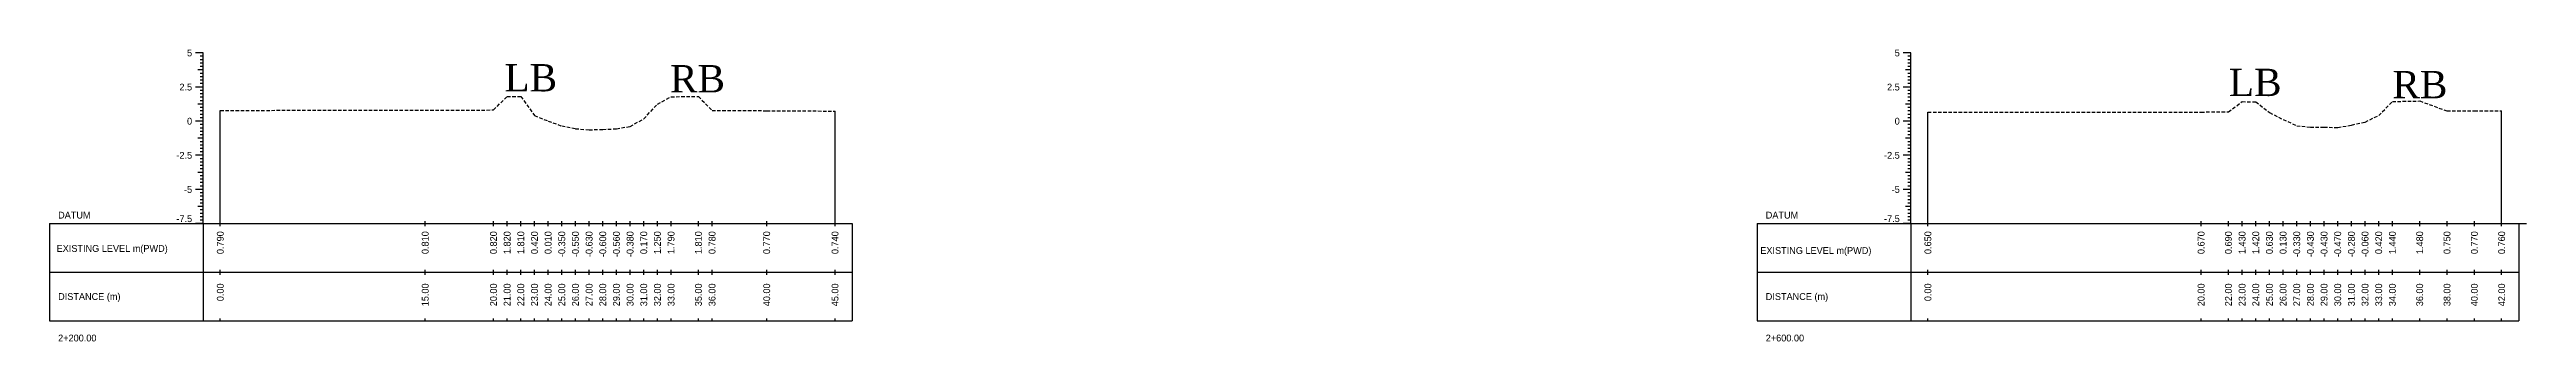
# Model space of a CAD drawing. Header units: inches. Extents: x 2917 to 4535, y -1482 to -1060.
# Drawn here: x 4022.8 to 4204.1, y -1357.3 to -1336 of the extents above; entities that cross this region are included whole.
import ezdxf
from ezdxf.enums import TextEntityAlignment as Align

# ---------------------------------------------------------------- set-up
doc = ezdxf.new("R2010")
doc.units = ezdxf.units.IN
doc.header["$MEASUREMENT"] = 0
doc.linetypes.add('HIDDEN', pattern=[0.375, 0.25, -0.125])
doc.layers.add('CS_Drawing', color=7, linetype='Continuous')
doc.layers.add('GL', color=3, linetype='HIDDEN')
doc.styles.add('romans', font='romans.shx')

msp = doc.modelspace()

# ---------------------------------------------------------------- linework, layer by layer
at = {"layer": 'CS_Drawing'}
for p, q in [((4034.03, -1336.2), (4033.47, -1336.2)), ((4034.03, -1336.2), (4033.64, -1336.2)), ((4034.03, -1336.2), (4033.81, -1336.2)), ((4034.03, -1348.7), (4034.03, -1336.2)), ((4159.03, -1336.2), (4158.47, -1336.2)), ((4159.03, -1336.2), (4158.64, -1336.2)), ((4159.03, -1336.2), (4158.81, -1336.2)), ((4159.03, -1348.7), (4159.03, -1336.2)), ((4034.03, -1337.45), (4033.64, -1337.45)), ((4034.03, -1336.45), (4033.81, -1336.45)), ((4034.03, -1336.7), (4033.81, -1336.7)), ((4034.03, -1336.95), (4033.81, -1336.95)), ((4034.03, -1337.2), (4033.81, -1337.2)), ((4034.03, -1337.45), (4033.81, -1337.45)), ((4034.03, -1337.7), (4033.81, -1337.7)), ((4034.03, -1337.95), (4033.81, -1337.95)), ((4159.03, -1337.45), (4158.64, -1337.45)), ((4159.03, -1336.45), (4158.81, -1336.45)), ((4159.03, -1336.7), (4158.81, -1336.7)), ((4159.03, -1336.95), (4158.81, -1336.95)), ((4159.03, -1337.2), (4158.81, -1337.2)), ((4159.03, -1337.45), (4158.81, -1337.45)), ((4159.03, -1337.7), (4158.81, -1337.7)), ((4159.03, -1337.95), (4158.81, -1337.95)), ((4034.03, -1338.7), (4033.47, -1338.7)), ((4034.03, -1338.7), (4033.64, -1338.7)), ((4034.03, -1338.2), (4033.81, -1338.2)), ((4034.03, -1338.45), (4033.81, -1338.45)), ((4034.03, -1338.7), (4033.81, -1338.7)), ((4034.03, -1338.95), (4033.81, -1338.95)), ((4034.03, -1339.2), (4033.81, -1339.2)), ((4034.03, -1339.45), (4033.81, -1339.45)), ((4034.03, -1339.7), (4033.81, -1339.7)), ((4159.03, -1338.7), (4158.47, -1338.7)), ((4159.03, -1338.7), (4158.64, -1338.7)), ((4159.03, -1338.2), (4158.81, -1338.2)), ((4159.03, -1338.45), (4158.81, -1338.45)), ((4159.03, -1338.7), (4158.81, -1338.7)), ((4159.03, -1338.95), (4158.81, -1338.95)), ((4159.03, -1339.2), (4158.81, -1339.2)), ((4159.03, -1339.45), (4158.81, -1339.45)), ((4159.03, -1339.7), (4158.81, -1339.7)), ((4034.03, -1341.2), (4033.47, -1341.2)), ((4034.03, -1339.95), (4033.64, -1339.95)), ((4034.03, -1341.2), (4033.64, -1341.2)), ((4034.03, -1339.95), (4033.81, -1339.95)), ((4034.03, -1340.2), (4033.81, -1340.2)), ((4034.03, -1340.45), (4033.81, -1340.45)), ((4034.03, -1340.7), (4033.81, -1340.7)), ((4034.03, -1340.95), (4033.81, -1340.95)), ((4034.03, -1341.2), (4033.81, -1341.2)), ((4034.03, -1341.45), (4033.81, -1341.45)), ((4034.03, -1341.7), (4033.81, -1341.7)), ((4035.28, -1348.7), (4035.28, -1340.41)), ((4080.28, -1348.7), (4080.28, -1340.46)), ((4159.03, -1341.2), (4158.47, -1341.2)), ((4159.03, -1339.95), (4158.64, -1339.95)), ((4159.03, -1341.2), (4158.64, -1341.2)), ((4159.03, -1339.95), (4158.81, -1339.95)), ((4159.03, -1340.2), (4158.81, -1340.2)), ((4159.03, -1340.45), (4158.81, -1340.45)), ((4159.03, -1340.7), (4158.81, -1340.7)), ((4159.03, -1340.95), (4158.81, -1340.95)), ((4159.03, -1341.2), (4158.81, -1341.2)), ((4159.03, -1341.45), (4158.81, -1341.45)), ((4159.03, -1341.7), (4158.81, -1341.7)), ((4160.28, -1348.7), (4160.28, -1340.55)), ((4202.28, -1348.7), (4202.28, -1340.44)), ((4034.03, -1342.45), (4033.64, -1342.45)), ((4034.03, -1341.95), (4033.81, -1341.95)), ((4034.03, -1342.2), (4033.81, -1342.2)), ((4034.03, -1342.45), (4033.81, -1342.45)), ((4034.03, -1342.7), (4033.81, -1342.7)), ((4034.03, -1342.95), (4033.81, -1342.95)), ((4034.03, -1343.2), (4033.81, -1343.2)), ((4034.03, -1343.45), (4033.81, -1343.45)), ((4159.03, -1342.45), (4158.64, -1342.45)), ((4159.03, -1341.95), (4158.81, -1341.95)), ((4159.03, -1342.2), (4158.81, -1342.2)), ((4159.03, -1342.45), (4158.81, -1342.45)), ((4159.03, -1342.7), (4158.81, -1342.7)), ((4159.03, -1342.95), (4158.81, -1342.95)), ((4159.03, -1343.2), (4158.81, -1343.2)), ((4159.03, -1343.45), (4158.81, -1343.45)), ((4034.03, -1343.7), (4033.47, -1343.7)), ((4034.03, -1343.7), (4033.64, -1343.7)), ((4034.03, -1344.95), (4033.64, -1344.95)), ((4034.03, -1343.7), (4033.81, -1343.7)), ((4034.03, -1343.95), (4033.81, -1343.95)), ((4034.03, -1344.2), (4033.81, -1344.2)), ((4034.03, -1344.45), (4033.81, -1344.45)), ((4034.03, -1344.7), (4033.81, -1344.7)), ((4034.03, -1344.95), (4033.81, -1344.95)), ((4034.03, -1345.2), (4033.81, -1345.2)), ((4159.03, -1343.7), (4158.47, -1343.7)), ((4159.03, -1343.7), (4158.64, -1343.7)), ((4159.03, -1344.95), (4158.64, -1344.95)), ((4159.03, -1343.7), (4158.81, -1343.7)), ((4159.03, -1343.95), (4158.81, -1343.95)), ((4159.03, -1344.2), (4158.81, -1344.2)), ((4159.03, -1344.45), (4158.81, -1344.45)), ((4159.03, -1344.7), (4158.81, -1344.7)), ((4159.03, -1344.95), (4158.81, -1344.95)), ((4159.03, -1345.2), (4158.81, -1345.2)), ((4034.03, -1346.2), (4033.47, -1346.2)), ((4034.03, -1346.2), (4033.64, -1346.2)), ((4034.03, -1345.45), (4033.81, -1345.45)), ((4034.03, -1345.7), (4033.81, -1345.7)), ((4034.03, -1345.95), (4033.81, -1345.95)), ((4034.03, -1346.2), (4033.81, -1346.2)), ((4034.03, -1346.45), (4033.81, -1346.45)), ((4034.03, -1346.7), (4033.81, -1346.7)), ((4034.03, -1346.95), (4033.81, -1346.95)), ((4159.03, -1346.2), (4158.47, -1346.2)), ((4159.03, -1346.2), (4158.64, -1346.2)), ((4159.03, -1345.45), (4158.81, -1345.45)), ((4159.03, -1345.7), (4158.81, -1345.7)), ((4159.03, -1345.95), (4158.81, -1345.95)), ((4159.03, -1346.2), (4158.81, -1346.2)), ((4159.03, -1346.45), (4158.81, -1346.45)), ((4159.03, -1346.7), (4158.81, -1346.7)), ((4159.03, -1346.95), (4158.81, -1346.95)), ((4022.78, -1348.7), (4034.03, -1348.7)), ((4022.78, -1348.7), (4022.78, -1355.83)), ((4034.03, -1348.7), (4033.47, -1348.7)), ((4034.03, -1347.45), (4033.64, -1347.45)), ((4034.03, -1348.7), (4033.64, -1348.7)), ((4034.03, -1347.2), (4033.81, -1347.2)), ((4034.03, -1347.45), (4033.81, -1347.45)), ((4034.03, -1347.7), (4033.81, -1347.7)), ((4034.03, -1347.95), (4033.81, -1347.95)), ((4034.03, -1348.2), (4033.81, -1348.2)), ((4034.03, -1348.45), (4033.81, -1348.45)), ((4034.03, -1348.7), (4033.81, -1348.7)), ((4034.03, -1348.7), (4081.53, -1348.7)), ((4034.03, -1348.7), (4034.03, -1355.83)), ((4035.28, -1348.89), (4035.28, -1348.51)), ((4050.28, -1348.89), (4050.28, -1348.51)), ((4055.28, -1348.89), (4055.28, -1348.51)), ((4056.28, -1348.89), (4056.28, -1348.51)), ((4057.28, -1348.89), (4057.28, -1348.51)), ((4058.28, -1348.89), (4058.28, -1348.51)), ((4059.28, -1348.89), (4059.28, -1348.51)), ((4060.28, -1348.89), (4060.28, -1348.51)), ((4061.28, -1348.89), (4061.28, -1348.51)), ((4062.28, -1348.89), (4062.28, -1348.51)), ((4063.28, -1348.89), (4063.28, -1348.51)), ((4064.28, -1348.89), (4064.28, -1348.51)), ((4065.28, -1348.89), (4065.28, -1348.51)), ((4066.28, -1348.89), (4066.28, -1348.51)), ((4067.28, -1348.89), (4067.28, -1348.51)), ((4068.28, -1348.89), (4068.28, -1348.51)), ((4070.28, -1348.89), (4070.28, -1348.51)), ((4071.28, -1348.89), (4071.28, -1348.51)), ((4075.28, -1348.89), (4075.28, -1348.51)), ((4080.28, -1348.89), (4080.28, -1348.51)), ((4081.53, -1348.7), (4081.53, -1355.83)), ((4147.78, -1348.7), (4159.03, -1348.7)), ((4147.78, -1348.7), (4147.78, -1355.83)), ((4159.03, -1348.7), (4158.47, -1348.7)), ((4159.03, -1347.45), (4158.64, -1347.45)), ((4159.03, -1348.7), (4158.64, -1348.7)), ((4159.03, -1347.2), (4158.81, -1347.2)), ((4159.03, -1347.45), (4158.81, -1347.45)), ((4159.03, -1347.7), (4158.81, -1347.7)), ((4159.03, -1347.95), (4158.81, -1347.95)), ((4159.03, -1348.2), (4158.81, -1348.2)), ((4159.03, -1348.45), (4158.81, -1348.45)), ((4159.03, -1348.7), (4158.81, -1348.7)), ((4159.03, -1348.7), (4203.53, -1348.7)), ((4159.03, -1348.7), (4159.03, -1355.83)), ((4160.28, -1348.89), (4160.28, -1348.51)), ((4180.28, -1348.89), (4180.28, -1348.51)), ((4182.28, -1348.89), (4182.28, -1348.51)), ((4183.28, -1348.89), (4183.28, -1348.51)), ((4184.28, -1348.89), (4184.28, -1348.51)), ((4185.28, -1348.89), (4185.28, -1348.51)), ((4186.28, -1348.89), (4186.28, -1348.51)), ((4187.28, -1348.89), (4187.28, -1348.51)), ((4188.28, -1348.89), (4188.28, -1348.51)), ((4189.28, -1348.89), (4189.28, -1348.51)), ((4190.28, -1348.89), (4190.28, -1348.51)), ((4191.28, -1348.89), (4191.28, -1348.51)), ((4192.28, -1348.89), (4192.28, -1348.51)), ((4193.28, -1348.89), (4193.28, -1348.51)), ((4194.28, -1348.89), (4194.28, -1348.51)), ((4196.28, -1348.89), (4196.28, -1348.51)), ((4198.28, -1348.89), (4198.28, -1348.51)), ((4200.28, -1348.89), (4200.28, -1348.51)), ((4202.28, -1348.89), (4202.28, -1348.51)), ((4203.53, -1348.7), (4204.1, -1348.7)), ((4203.53, -1348.7), (4203.93, -1348.7)), ((4203.53, -1348.7), (4203.76, -1348.7)), ((4203.53, -1348.7), (4203.53, -1355.83)), ((4022.78, -1352.26), (4034.03, -1352.26)), ((4034.03, -1352.26), (4081.53, -1352.26)), ((4034.03, -1352.26), (4081.53, -1352.26)), ((4035.28, -1352.45), (4035.28, -1352.08)), ((4050.28, -1352.45), (4050.28, -1352.08)), ((4055.28, -1352.45), (4055.28, -1352.08)), ((4056.28, -1352.45), (4056.28, -1352.08)), ((4057.28, -1352.45), (4057.28, -1352.08)), ((4058.28, -1352.45), (4058.28, -1352.08)), ((4059.28, -1352.45), (4059.28, -1352.08)), ((4060.28, -1352.45), (4060.28, -1352.08)), ((4061.28, -1352.45), (4061.28, -1352.08)), ((4062.28, -1352.45), (4062.28, -1352.08)), ((4063.28, -1352.45), (4063.28, -1352.08)), ((4064.28, -1352.45), (4064.28, -1352.08)), ((4065.28, -1352.45), (4065.28, -1352.08)), ((4066.28, -1352.45), (4066.28, -1352.08)), ((4067.28, -1352.45), (4067.28, -1352.08)), ((4068.28, -1352.45), (4068.28, -1352.08)), ((4070.28, -1352.45), (4070.28, -1352.08)), ((4071.28, -1352.45), (4071.28, -1352.08)), ((4075.28, -1352.45), (4075.28, -1352.08)), ((4080.28, -1352.45), (4080.28, -1352.08)), ((4147.78, -1352.26), (4159.03, -1352.26)), ((4159.03, -1352.26), (4203.53, -1352.26)), ((4159.03, -1352.26), (4203.53, -1352.26)), ((4160.28, -1352.45), (4160.28, -1352.08)), ((4180.28, -1352.45), (4180.28, -1352.08)), ((4182.28, -1352.45), (4182.28, -1352.08)), ((4183.28, -1352.45), (4183.28, -1352.08)), ((4184.28, -1352.45), (4184.28, -1352.08)), ((4185.28, -1352.45), (4185.28, -1352.08)), ((4186.28, -1352.45), (4186.28, -1352.08)), ((4187.28, -1352.45), (4187.28, -1352.08)), ((4188.28, -1352.45), (4188.28, -1352.08)), ((4189.28, -1352.45), (4189.28, -1352.08)), ((4190.28, -1352.45), (4190.28, -1352.08)), ((4191.28, -1352.45), (4191.28, -1352.08)), ((4192.28, -1352.45), (4192.28, -1352.08)), ((4193.28, -1352.45), (4193.28, -1352.08)), ((4194.28, -1352.45), (4194.28, -1352.08)), ((4196.28, -1352.45), (4196.28, -1352.08)), ((4198.28, -1352.45), (4198.28, -1352.08)), ((4200.28, -1352.45), (4200.28, -1352.08)), ((4202.28, -1352.45), (4202.28, -1352.08)), ((4022.78, -1355.83), (4034.03, -1355.83)), ((4034.03, -1355.83), (4081.53, -1355.83)), ((4035.28, -1355.83), (4035.28, -1355.64)), ((4050.28, -1355.83), (4050.28, -1355.64)), ((4055.28, -1355.83), (4055.28, -1355.64)), ((4056.28, -1355.83), (4056.28, -1355.64)), ((4057.28, -1355.83), (4057.28, -1355.64)), ((4058.28, -1355.83), (4058.28, -1355.64)), ((4059.28, -1355.83), (4059.28, -1355.64)), ((4060.28, -1355.83), (4060.28, -1355.64)), ((4061.28, -1355.83), (4061.28, -1355.64)), ((4062.28, -1355.83), (4062.28, -1355.64)), ((4063.28, -1355.83), (4063.28, -1355.64)), ((4064.28, -1355.83), (4064.28, -1355.64)), ((4065.28, -1355.83), (4065.28, -1355.64)), ((4066.28, -1355.83), (4066.28, -1355.64)), ((4067.28, -1355.83), (4067.28, -1355.64)), ((4068.28, -1355.83), (4068.28, -1355.64)), ((4070.28, -1355.83), (4070.28, -1355.64)), ((4071.28, -1355.83), (4071.28, -1355.64)), ((4075.28, -1355.83), (4075.28, -1355.64)), ((4080.28, -1355.83), (4080.28, -1355.64)), ((4147.78, -1355.83), (4159.03, -1355.83)), ((4159.03, -1355.83), (4203.53, -1355.83)), ((4160.28, -1355.83), (4160.28, -1355.64)), ((4180.28, -1355.83), (4180.28, -1355.64)), ((4182.28, -1355.83), (4182.28, -1355.64)), ((4183.28, -1355.83), (4183.28, -1355.64)), ((4184.28, -1355.83), (4184.28, -1355.64)), ((4185.28, -1355.83), (4185.28, -1355.64)), ((4186.28, -1355.83), (4186.28, -1355.64)), ((4187.28, -1355.83), (4187.28, -1355.64)), ((4188.28, -1355.83), (4188.28, -1355.64)), ((4189.28, -1355.83), (4189.28, -1355.64)), ((4190.28, -1355.83), (4190.28, -1355.64)), ((4191.28, -1355.83), (4191.28, -1355.64)), ((4192.28, -1355.83), (4192.28, -1355.64)), ((4193.28, -1355.83), (4193.28, -1355.64)), ((4194.28, -1355.83), (4194.28, -1355.64)), ((4196.28, -1355.83), (4196.28, -1355.64)), ((4198.28, -1355.83), (4198.28, -1355.64)), ((4200.28, -1355.83), (4200.28, -1355.64)), ((4202.28, -1355.83), (4202.28, -1355.64))]:
    msp.add_line(p, q, dxfattribs=at)
at = {"layer": 'GL'}
for points in [[(4035.28, -1340.41), (4050.28, -1340.39), (4055.28, -1340.38), (4056.28, -1339.38), (4057.28, -1339.39), (4058.28, -1340.78), (4059.28, -1341.19), (4060.28, -1341.55), (4061.28, -1341.75), (4062.28, -1341.83), (4063.28, -1341.8), (4064.28, -1341.76), (4065.28, -1341.58), (4066.28, -1341.03), (4067.28, -1339.95), (4068.28, -1339.41), (4070.28, -1339.39), (4071.28, -1340.42), (4075.28, -1340.43), (4080.28, -1340.46)], [(4160.28, -1340.55), (4180.28, -1340.53), (4182.28, -1340.51), (4183.28, -1339.77), (4184.28, -1339.78), (4185.28, -1340.57), (4186.28, -1341.07), (4187.28, -1341.53), (4188.28, -1341.63), (4189.28, -1341.63), (4190.28, -1341.67), (4191.28, -1341.48), (4192.28, -1341.26), (4193.28, -1340.78), (4194.28, -1339.76), (4196.28, -1339.72), (4198.28, -1340.45), (4200.28, -1340.43), (4202.28, -1340.44)]]:
    msp.add_lwpolyline(points, dxfattribs=at)

# ---------------------------------------------------------------- texts
at = {"char_height": 2, "width": 27.1477, "attachment_point": 1, "style": 'romans'}
for s, insert in [('{\\fTimes New Roman|b0|i0|c0|p18;LB}', (4056.08, -1337.02)), ('{\\fTimes New Roman|b0|i0|c0|p18;RB}', (4068.2, -1337.09)), ('{\\fTimes New Roman|b0|i0|c0|p18;LB}', (4182.31, -1337.36)), ('{\\fTimes New Roman|b0|i0|c0|p18;RB}', (4194.28, -1337.52))]:
    msp.add_mtext(s, dxfattribs=dict(at, insert=insert))
at = {"layer": 'CS_Drawing'}
for s, p in [('5', (4033.22, -1336.2)), ('5', (4158.22, -1336.2)), ('2.5', (4033.22, -1338.7)), ('2.5', (4158.22, -1338.7)), ('0', (4033.22, -1341.2)), ('0', (4158.22, -1341.2)), ('-2.5', (4033.22, -1343.7)), ('-2.5', (4158.22, -1343.7)), ('-5', (4033.22, -1346.2)), ('-5', (4158.22, -1346.2))]:
    msp.add_text(s, height=0.5, dxfattribs=at).set_placement(p, align=Align.MIDDLE_RIGHT)
for s, p in [('DATUM', (4023.41, -1348.08)), ('DATUM', (4148.41, -1348.08)), ('EXISTING LEVEL m(PWD)', (4023.3, -1350.52)), ('EXISTING LEVEL m(PWD)', (4148.01, -1350.67)), ('DISTANCE (m)', (4023.41, -1354.04)), ('DISTANCE (m)', (4148.41, -1354.04)), ('2+200.00', (4023.41, -1357.08)), ('2+600.00', (4148.41, -1357.08))]:
    msp.add_text(s, height=0.5, dxfattribs=at).set_placement(p, align=Align.MIDDLE_LEFT)
for p in [(4033.22, -1348.59), (4158.22, -1348.59)]:
    msp.add_text('-7.5', height=0.5, dxfattribs=at).set_placement(p, align=Align.RIGHT)
for s, p in [('0.790', (4035.28, -1349.26)), ('0.810', (4050.28, -1349.26)), ('0.820', (4055.28, -1349.26)), ('1.820', (4056.28, -1349.26)), ('1.810', (4057.28, -1349.26)), ('0.420', (4058.28, -1349.26)), ('0.010', (4059.28, -1349.26)), ('-0.350', (4060.28, -1349.26)), ('-0.550', (4061.28, -1349.26)), ('-0.630', (4062.28, -1349.26)), ('-0.600', (4063.28, -1349.26)), ('-0.560', (4064.28, -1349.26)), ('-0.380', (4065.28, -1349.26)), ('0.170', (4066.28, -1349.26)), ('1.250', (4067.28, -1349.26)), ('1.790', (4068.28, -1349.26)), ('1.810', (4070.28, -1349.26)), ('0.780', (4071.28, -1349.26)), ('0.770', (4075.28, -1349.26)), ('0.740', (4080.28, -1349.26)), ('0.650', (4160.28, -1349.26)), ('0.670', (4180.28, -1349.26)), ('0.690', (4182.28, -1349.26)), ('1.430', (4183.28, -1349.26)), ('1.420', (4184.28, -1349.26)), ('0.630', (4185.28, -1349.26)), ('0.130', (4186.28, -1349.26)), ('-0.330', (4187.28, -1349.26)), ('-0.430', (4188.28, -1349.26)), ('-0.430', (4189.28, -1349.26)), ('-0.470', (4190.28, -1349.26)), ('-0.280', (4191.28, -1349.26)), ('-0.060', (4192.28, -1349.26)), ('0.420', (4193.28, -1349.26)), ('1.440', (4194.28, -1349.26)), ('1.480', (4196.28, -1349.26)), ('0.750', (4198.28, -1349.26)), ('0.770', (4200.28, -1349.26)), ('0.760', (4202.28, -1349.26)), ('0.00', (4035.28, -1353.08)), ('15.00', (4050.28, -1353.08)), ('20.00', (4055.28, -1353.08)), ('21.00', (4056.28, -1353.08)), ('22.00', (4057.28, -1353.08)), ('23.00', (4058.28, -1353.08)), ('24.00', (4059.28, -1353.08)), ('25.00', (4060.28, -1353.08)), ('26.00', (4061.28, -1353.08)), ('27.00', (4062.28, -1353.08)), ('28.00', (4063.28, -1353.08)), ('29.00', (4064.28, -1353.08)), ('30.00', (4065.28, -1353.08)), ('31.00', (4066.28, -1353.08)), ('32.00', (4067.28, -1353.08)), ('33.00', (4068.28, -1353.08)), ('35.00', (4070.28, -1353.08)), ('36.00', (4071.28, -1353.08)), ('40.00', (4075.28, -1353.08)), ('45.00', (4080.28, -1353.08)), ('0.00', (4160.28, -1353.08)), ('20.00', (4180.28, -1353.08)), ('22.00', (4182.28, -1353.08)), ('23.00', (4183.28, -1353.08)), ('24.00', (4184.28, -1353.08)), ('25.00', (4185.28, -1353.08)), ('26.00', (4186.28, -1353.08)), ('27.00', (4187.28, -1353.08)), ('28.00', (4188.28, -1353.08)), ('29.00', (4189.28, -1353.08)), ('30.00', (4190.28, -1353.08)), ('31.00', (4191.28, -1353.08)), ('32.00', (4192.28, -1353.08)), ('33.00', (4193.28, -1353.08)), ('34.00', (4194.28, -1353.08)), ('36.00', (4196.28, -1353.08)), ('38.00', (4198.28, -1353.08)), ('40.00', (4200.28, -1353.08)), ('42.00', (4202.28, -1353.08))]:
    msp.add_text(s, height=0.5, rotation=90, dxfattribs=at).set_placement(p, align=Align.MIDDLE_RIGHT)

doc.saveas('drawing.dxf')
